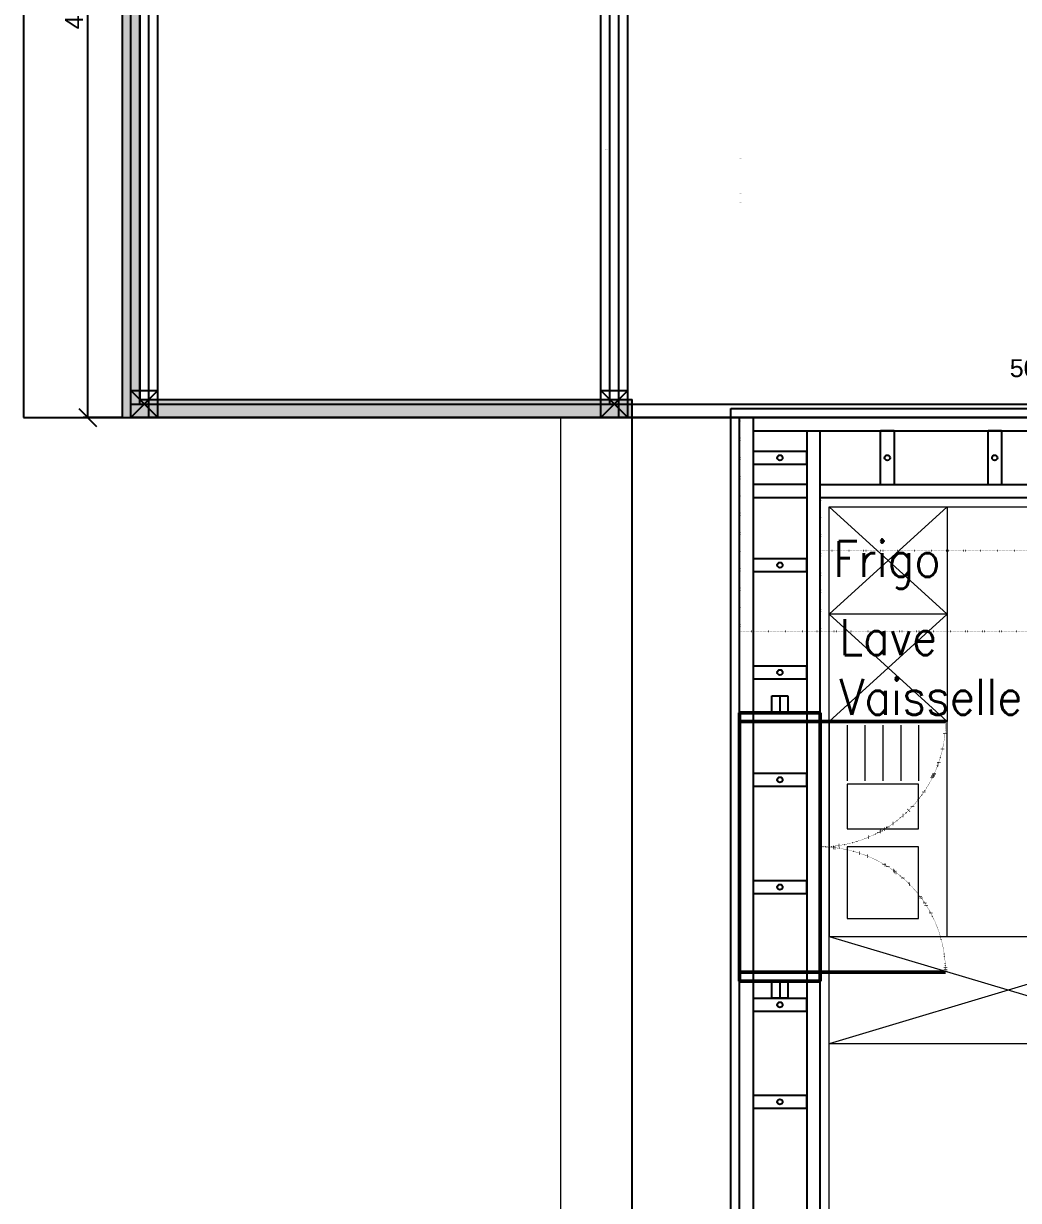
# Model space of a CAD drawing. Header units: millimetres. Extents: x 44442 to 107248, y 19612 to 59719.
# Drawn here: x 44442 to 49999, y 29599 to 36177 of the extents above; entities that cross this region are included whole.
import ezdxf

# ---------------------------------------------------------------- set-up
doc = ezdxf.new("R2010")
doc.units = ezdxf.units.MM
doc.linetypes.add('ACAD_ISO07W100', pattern=[3, 0, -3])
doc.linetypes.add('DOT2', pattern=[3.175, 0, -3.175])
doc.layers.get('Defpoints').update_dxf_attribs({"true_color": 0xffffff})
for name, color, linetype, lineweight, true_color in [('Amenagement_interieur ... MaisonInner', 7, 'Continuous', 0, 0xffffff), ('Carport', 7, 'Continuous', 25, 0xffffff), ('Cotes ... Calepinage_OSB_Lisses', 30, 'DOT2', 25, 0xff7f00), ('Cotes ... Menuiseries', 7, 'Continuous', 25, 0x008080), ('Fondations ... Decaissement', 9, 'Continuous', 0, 0x808080), ('Lisse_basse ... Entretoises_broches', 6, 'Continuous', 25, 0xff00ff), ('Lisse_basse ... Madrier', 1, 'Continuous', 25, 0xff0000), ('Menuiseries', 7, 'Continuous', 50, 0x008080), ('Menuiseries ... Précadres', 7, 'Continuous', 25, 0x008080), ('SAS', 7, 'DOT2', 0, 0xffffff), ('SAS ... vue_en_plan', 7, 'Continuous', 25, 0x000000), ('Toiture_vegetale ... Emprise_au_sol', 3, 'Continuous', 25, 0x00ff00), ('Toiture_vegetale ... Emprise_au_sol ... CarPort Emprise', 4, 'Continuous', 25, 0x00ffff), ("Toiture_vegetale ... Récupération d'eau", 4, 'Continuous', 25, 0x00ffff)]:
    doc.layers.add(name, color=color, linetype=linetype, lineweight=lineweight, true_color=true_color)
doc.styles.add('QCADDimTextStyle', font='')
doc.styles.add('textstyle51', font='standard')
doc.styles.add('textstyle52', font='standard')
doc.styles.get('QCADDimTextStyle').set_extended_font_data('Arial')
doc.dimstyles.new('QCADDimStyle', dxfattribs={"dimtxt": 20, "dimasz": 10, "dimexe": 5, "dimexo": 10, "dimgap": 5, "dimtad": 1, "dimtoh": 1, "dimdec": 4, "dimzin": 0, "dimdsep": 46, "dimtxsty": 'QCADDimTextStyle', "dimcen": 0.09, "dimadec": 0, "dimazin": 0, "dimtfac": 1, "dimtdec": 4, "dimtofl": 0, "dimtmove": 0, "dimatfit": 3, "dimfxl": 1, "dimtolj": 1, "dimtzin": 0, "dimarcsym": 0})

# ---------------------------------------------------------------- blocks, each defined once
blk = doc.blocks.new('*D92')
at = {"layer": 'Cotes ... Menuiseries', "color": 0, "lineweight": -2}
for p, q in [((50191.1, 34225), (50091.1, 34325)), ((50091.1, 34275), (50191.1, 34175)), ((50342, 34275), (50116.1, 34275)), ((50141.1, 34275), (50141.1, 34225)), ((50342, 34225), (50116.1, 34225))]:
    blk.add_line(p, q, dxfattribs=at)
at = {"layer": 'Defpoints', "color": 0}
for p in [(50392, 34275), (50141.1, 34225), (50392, 34225)]:
    blk.add_point(p, dxfattribs=at)
at = {"layer": 'Cotes ... Menuiseries', "color": 0, "insert": (50028.6, 34250), "char_height": 100, "attachment_point": 5, "style": 'QCADDimTextStyle'}
blk.add_mtext('\\A1;50', dxfattribs=at)
blk = doc.blocks.new('osb_lisse_basse_calepinage')
at = {"layer": 'Cotes ... Calepinage_OSB_Lisses'}
for p, q in [((-1196, 2800), (0, 2800)), ((-1196, 2800), (-1196, 0)), ((0, 2800), (0, 0)), ((-1196, 2350), (-450, 2350)), ((-746, 2350), (-746, 450)), ((-450, 2350), (-450, 450)), ((-746, 450), (0, 450)), ((-1196, 0), (0, 0))]:
    blk.add_line(p, q, dxfattribs=at)
blk = doc.blocks.new('entretoise_lisse_basse')
at = {"layer": 'Lisse_basse ... Entretoises_broches'}
for p, q in [((0, 25), (0, 325)), ((75, 325), (0, 325)), ((75, 325), (75, 25)), ((0, 25), (75, 25))]:
    blk.add_line(p, q, dxfattribs=at)
blk.add_circle((37.5, 175), 15, dxfattribs=at)
blk = doc.blocks.new('Poteau Carport')
at = {"layer": 'Carport'}
for p, q in [((0, 0), (150, 0)), ((0, -150), (0, 0)), ((0, 0), (150, -150)), ((150, 0), (0, -150)), ((150, -150), (150, 0)), ((0, -150), (150, -150))]:
    blk.add_line(p, q, dxfattribs=at)
blk = doc.blocks.new('*D125')
at = {"layer": 'Defpoints', "color": 0}
for p in [(45042, 38625), (44800, 33975), (45042, 33975)]:
    blk.add_point(p, dxfattribs=at)
at = {"layer": 'Toiture_vegetale ... Emprise_au_sol ... CarPort Emprise', "color": 0, "lineweight": -2}
for p, q in [((44850, 38575), (44750, 38675)), ((44992, 38625), (44775, 38625)), ((44800, 38625), (44800, 33975)), ((44750, 34025), (44850, 33925)), ((44992, 33975), (44775, 33975))]:
    blk.add_line(p, q, dxfattribs=at)
at = {"layer": 'Toiture_vegetale ... Emprise_au_sol ... CarPort Emprise', "color": 0, "insert": (44725, 36300), "char_height": 100, "attachment_point": 5, "rotation": 90, "style": 'QCADDimTextStyle'}
blk.add_mtext('\\A1;4650', dxfattribs=at)

msp = doc.modelspace()

# ---------------------------------------------------------------- hatches: boundary and pattern name
at = {"layer": "Toiture_vegetale ... Récupération d'eau"}
msp.add_hatch(color=256, dxfattribs=at).paths.add_polyline_path([(44991.97884, 42475.04948), (49061.4866, 43441.55766), (49084.59384, 43344.264), (45091.97884, 42396.01786), (45091.97884, 34075.04948), (47841.97884, 34075.04948), (47841.97884, 33975.04948), (44991.97884, 33975.04948)], flags=0)

# ---------------------------------------------------------------- linework, layer by layer
at = {"layer": 'Amenagement_interieur ... MaisonInner', "color": 0}
for p, q in [((66491.97884, 34025.04948), (48391.97884, 34025.04948)), ((48391.97884, 34025.04948), (48391.97884, 25575.04948)), ((48941.97884, 33475.04948), (65941.97884, 33475.04948)), ((48941.97884, 25835.04948), (48941.97884, 33475.04948))]:
    msp.add_line(p, q, dxfattribs=at)
at = {"layer": 'Amenagement_interieur ... MaisonInner', "color": 9, "true_color": 0xc0c0c0}
for p, q in [((48941.97884, 32875.04948), (48941.97884, 33475.04948)), ((48941.97884, 33475.04948), (49601.97884, 33475.04948)), ((49601.97884, 33475.04948), (48941.97884, 32875.04948)), ((49601.97884, 32875.04948), (48941.97884, 33475.04948)), ((49601.97884, 33475.04948), (49601.97884, 32875.04948)), ((49601.97884, 32875.04948), (48941.97884, 32875.04948)), ((48941.97884, 32275.04948), (48941.97884, 32875.04948)), ((48941.97884, 32875.04948), (49601.97884, 32275.04948)), ((49601.97884, 32875.04948), (48941.97884, 32275.04948)), ((49601.97884, 32875.04948), (49601.97884, 32275.04948)), ((49601.97884, 32275.04948), (48941.97884, 32275.04948)), ((49601.97884, 32275.04948), (48941.97884, 32275.04948)), ((48941.97884, 32275.04948), (48941.97884, 31075.04948)), ((49041.97884, 32255.04948), (49041.97884, 31945.04948)), ((49141.97884, 32255.04948), (49141.97884, 31945.04948)), ((49241.97884, 32255.04948), (49241.97884, 31945.04948)), ((49341.97884, 32255.04948), (49341.97884, 31945.04948)), ((49441.97884, 32255.04948), (49441.97884, 31945.04948)), ((49601.97884, 31075.04948), (49601.97884, 32275.04948)), ((49441.97884, 31925.04948), (49041.97884, 31925.04948)), ((49041.97884, 31925.04948), (49041.97884, 31675.04948)), ((49441.97884, 31675.04948), (49441.97884, 31925.04948)), ((49041.97884, 31675.04948), (49441.97884, 31675.04948)), ((49441.97884, 31575.04948), (49041.97884, 31575.04948)), ((49041.97884, 31575.04948), (49041.97884, 31175.04948)), ((49441.97884, 31175.04948), (49441.97884, 31575.04948)), ((49041.97884, 31175.04948), (49441.97884, 31175.04948)), ((48941.97884, 31075.04948), (49601.97884, 31075.04948)), ((48941.97884, 30475.04948), (48941.97884, 31075.04948)), ((48941.97884, 31075.04948), (50941.97884, 31075.04948)), ((50941.97884, 31075.04948), (48941.97884, 30475.04948)), ((48941.97884, 31075.04948), (50941.97884, 30475.04948)), ((50941.97884, 30475.04948), (48941.97884, 30475.04948))]:
    msp.add_line(p, q, dxfattribs=at)
at = {"layer": 'Amenagement_interieur ... MaisonInner', "color": 4, "linetype": 'DOT2', "true_color": 0x00ffff}
for p, q in [((48391.97884, 32325.04948), (48391.97884, 32275.04948)), ((48891.97884, 32325.04948), (48441.97884, 32325.04948)), ((48441.97884, 32325.04948), (48441.97884, 30825.04948)), ((48891.97884, 30825.04948), (48891.97884, 32325.04948)), ((48941.97884, 32275.04948), (48941.97884, 32325.04948)), ((48441.97884, 32275.04948), (48891.97884, 32275.04948)), ((48891.97884, 32275.04948), (49591.97884, 32275.04948)), ((48391.97884, 30875.04948), (48391.97884, 30825.04948)), ((48441.97884, 30875.04948), (48891.97884, 30875.04948)), ((48891.97884, 30875.04948), (49591.97884, 30875.04948)), ((48941.97884, 30825.04948), (48941.97884, 30875.04948)), ((48441.97884, 30825.04948), (48891.97884, 30825.04948))]:
    msp.add_line(p, q, dxfattribs=at)
for centre, start, end in [((48891.97884, 32275.04948), 270, 0), ((48891.97884, 30875.04948), 0, 89.999998391)]:
    msp.add_arc(centre, 700, start, end, dxfattribs=at)
at = {"layer": 'Carport'}
for p, q in [((45041.97884, 33975.04948), (45041.97884, 41925.04948)), ((45091.97884, 34050.04948), (45091.97884, 41925.04948)), ((45141.97884, 33975.04948), (45141.97884, 41925.04948)), ((45191.97884, 33975.04948), (45191.97884, 41925.04948)), ((47666.97884, 33975.04948), (47666.97884, 38775.04948)), ((47816.97884, 33975.04948), (47816.97884, 38775.04948)), ((47716.97884, 34050.04948), (47716.97884, 38700.04948)), ((47766.97884, 33975.04948), (47766.97884, 38700.04948)), ((45041.97884, 34050.04948), (50441.97884, 34050.04948)), ((50441.97884, 33975.04948), (45041.97884, 33975.04948))]:
    msp.add_line(p, q, dxfattribs=at)
at = {"layer": 'Fondations ... Decaissement'}
for p, q in [((44991.97884, 33975.04948), (44991.97884, 42925.04948)), ((47441.97884, 33975.04948), (44991.97884, 33975.04948)), ((47441.97884, 33975.04948), (47441.97884, 24575.04948))]:
    msp.add_line(p, q, dxfattribs=at)
at = {"layer": 'Fondations ... Decaissement', "color": 16, "true_color": 0x800000}
for p, q in [((48441.97884, 25575.04948), (48441.97884, 33975.04948)), ((48441.97884, 33975.04948), (50391.97884, 33975.04948))]:
    msp.add_line(p, q, dxfattribs=at)
at = {"layer": 'Lisse_basse ... Madrier'}
for p, q in [((48441.97884, 25532.04948), (48441.97884, 33975.04948)), ((48441.97884, 33975.04948), (48491.97884, 33975.04948)), ((66441.97884, 33975.04948), (48491.97884, 33975.04948)), ((48516.97884, 33975.04948), (48516.97884, 25560.04948)), ((48516.97884, 33900.04948), (66441.97884, 33900.04948)), ((48816.97884, 33900.04948), (48816.97884, 25835.04948)), ((48891.97884, 25835.04948), (48891.97884, 33900.04948)), ((48816.97884, 33600.04948), (48516.97884, 33600.04948)), ((48891.97884, 33600.04948), (52041.97884, 33600.04948)), ((48816.97884, 33525.04948), (48516.97884, 33525.04948)), ((52041.97884, 33525.04948), (48891.97884, 33525.04948))]:
    msp.add_line(p, q, dxfattribs=at)
at = {"layer": 'Menuiseries'}
for p, q in [((48441.97884, 32275.04948), (48441.97884, 32325.04948)), ((48441.97884, 32325.04948), (48891.97884, 32325.04948)), ((48891.97884, 32325.04948), (48891.97884, 32275.04948)), ((48441.97884, 30875.04948), (48441.97884, 32275.04948)), ((48441.97884, 32275.04948), (48891.97884, 32275.04948)), ((48891.97884, 32275.04948), (48891.97884, 30875.04948)), ((48891.97884, 32275.04948), (49591.97884, 32275.04948)), ((48891.97884, 30875.04948), (48441.97884, 30875.04948)), ((48441.97884, 30875.04948), (48441.97884, 30825.04948)), ((48891.97884, 30825.04948), (48891.97884, 30875.04948)), ((48891.97884, 30875.04948), (49591.97884, 30875.04948)), ((48441.97884, 30825.04948), (48891.97884, 30825.04948))]:
    msp.add_line(p, q, dxfattribs=at)
at = {"layer": 'Menuiseries', "linetype": 'ACAD_ISO07W100'}
for centre, start, end in [((48891.97884, 32275.04948), 270, 0), ((48891.97884, 30875.04948), 0, 90)]:
    msp.add_arc(centre, 700, start, end, dxfattribs=at)
at = {"layer": 'Menuiseries ... Précadres'}
for p, q in [((48621.97884, 32325.04948), (48621.97884, 32420.04948)), ((48621.97884, 32420.04948), (48666.97884, 32420.04948)), ((48666.97884, 32420.04948), (48666.97884, 32325.04948)), ((48666.97884, 32420.04948), (48711.97884, 32420.04948)), ((48711.97884, 32420.04948), (48711.97884, 32325.04948)), ((48666.97884, 32325.04948), (48621.97884, 32325.04948)), ((48711.97884, 32325.04948), (48666.97884, 32325.04948)), ((48621.97884, 30825.04948), (48666.97884, 30825.04948)), ((48621.97884, 30730.04948), (48621.97884, 30825.04948)), ((48666.97884, 30825.04948), (48666.97884, 30730.04948)), ((48666.97884, 30825.04948), (48711.97884, 30825.04948)), ((48711.97884, 30825.04948), (48711.97884, 30730.04948)), ((48666.97884, 30730.04948), (48621.97884, 30730.04948)), ((48711.97884, 30730.04948), (48666.97884, 30730.04948))]:
    msp.add_line(p, q, dxfattribs=at)
at = {"layer": 'SAS', "color": 216, "true_color": 0x800080}
for p, q in [((47691.97884, 35475.04948), (47701.97884, 35475.04948)), ((48441.97884, 35425.04948), (48451.97884, 35425.04948)), ((47691.97884, 33975.04948), (47701.97884, 33975.04948))]:
    msp.add_line(p, q, dxfattribs=at)
at = {"layer": 'SAS', "color": 136, "true_color": 0x008080}
for p, q in [((48441.97884, 35225.04948), (48451.97884, 35225.04948)), ((48441.97884, 35175.04948), (48451.97884, 35175.04948))]:
    msp.add_line(p, q, dxfattribs=at)
at = {"layer": 'SAS ... vue_en_plan'}
for points in [[(48391.97884, 34025.04948), (66491.97884, 34025.04948), (66491.97884, 25575.04948)], [(48391.97884, 25575.04948), (48391.97884, 34025.04948)], [(48441.97884, 33975.04948), (66441.97884, 33975.04948), (66441.97884, 25575.04948)]]:
    msp.add_lwpolyline(points, dxfattribs=at)
at = {"layer": 'SAS ... vue_en_plan', "flags": 128}
msp.add_lwpolyline([(48441.97884, 25575.04948), (48441.97884, 33975.04948)], dxfattribs=at)
at = {"layer": 'Toiture_vegetale ... Emprise_au_sol'}
for p, q in [((44441.97884, 33975.04948), (48391.97884, 33975.04948)), ((47841.97884, 23575.04948), (47841.97884, 33975.04948)), ((48391.97884, 33975.04948), (48441.97884, 33975.04948))]:
    msp.add_line(p, q, dxfattribs=at)
at = {"layer": 'Toiture_vegetale ... Emprise_au_sol ... CarPort Emprise'}
for p in [(44441.97884, 42475.04948), (44441.97884, 33975.04948)]:
    msp.add_line(p, (44441.97884, 33975.04948), dxfattribs=at)
at = {"layer": "Toiture_vegetale ... Récupération d'eau"}
for p, q in [((44991.97884, 42475.04948), (44991.97884, 33975.04948)), ((45091.97884, 42396.01786), (45091.97884, 34075.04948)), ((45091.97884, 34075.04948), (47841.97884, 34075.04948)), ((47841.97884, 33975.04948), (47841.97884, 34075.04948)), ((44991.97884, 33975.04948), (47841.97884, 33975.04948))]:
    msp.add_line(p, q, dxfattribs=at)

# ---------------------------------------------------------------- block references
at = {"layer": 'Carport'}
for p in [(45041.97884, 34125.04948), (47666.97884, 34125.04948)]:
    msp.add_blockref('Poteau Carport', p, dxfattribs=at)
at = {"layer": 'Cotes ... Calepinage_OSB_Lisses', "rotation": 270}
msp.add_blockref('osb_lisse_basse_calepinage', (48441.97884, 32779.04948), dxfattribs=at)
at = {"layer": 'Lisse_basse ... Entretoises_broches'}
for p in [(49229.47884, 33575.04948), (49829.47884, 33575.04948)]:
    msp.add_blockref('entretoise_lisse_basse', p, dxfattribs=at)
at = {"layer": 'Lisse_basse ... Entretoises_broches', "rotation": 90.00000000000668}
for p in [(48841.97884, 33712.54948), (48841.97884, 33112.54948), (48841.97884, 32512.54948), (48841.97884, 31912.54948), (48841.97884, 31312.54948), (48841.97884, 30655.04948), (48841.97884, 30112.54948)]:
    msp.add_blockref('entretoise_lisse_basse', p, dxfattribs=at)

# ---------------------------------------------------------------- texts
at = {"layer": 'Amenagement_interieur ... MaisonInner', "color": 9, "true_color": 0xc0c0c0, "char_height": 200, "attachment_point": 1}
for s, insert, width, style in [('Frigo', (48964.48351, 33284.1348), 600, 'textstyle51'), ('Lave\\PVaisselle', (48998.74611, 32847.28663), 1155.5557613, 'textstyle52')]:
    msp.add_mtext(s, dxfattribs=dict(at, insert=insert, width=width, style=style))

# ---------------------------------------------------------------- dimensions: what is measured, and where the dimension line sits
at = {"layer": 'Cotes ... Menuiseries'}
dim = msp.add_linear_dim(base=(50141.10038, 34225.04948), p1=(50391.97884, 34275.04948), p2=(50391.97884, 34225.04948), angle=90, dimstyle='QCADDimStyle', override={"dimscale": 5, "dimtxt": 20, "dimasz": 10, "dimexe": 5, "dimexo": 10, "dimgap": 5, "dimtih": 0, "dimdec": 0, "dimtsz": 10, "dimclrd": 0, "dimclre": 0, "dimclrt": 0, "dimadec": 1, "dimtmove": 2}, dxfattribs=at)
dim.commit()
dim.dimension.update_dxf_attribs({"geometry": '*D92', "text_midpoint": (50028.60038, 34250.04948)})
at = {"layer": 'Toiture_vegetale ... Emprise_au_sol ... CarPort Emprise'}
dim = msp.add_linear_dim(base=(44800, 33975.04948), p1=(45041.97884, 38625.04948), p2=(45041.97884, 33975.04948), angle=90, dimstyle='QCADDimStyle', override={"dimscale": 5, "dimtxt": 20, "dimasz": 10, "dimexe": 5, "dimexo": 10, "dimgap": 5, "dimtih": 0, "dimdec": 0, "dimtsz": 10, "dimclrd": 0, "dimclre": 0, "dimclrt": 0, "dimadec": 1, "dimtmove": 2}, dxfattribs=at)
dim.commit()
dim.dimension.update_dxf_attribs({"geometry": '*D125', "text_midpoint": (44725, 36300.04948)})

doc.saveas('drawing.dxf')
